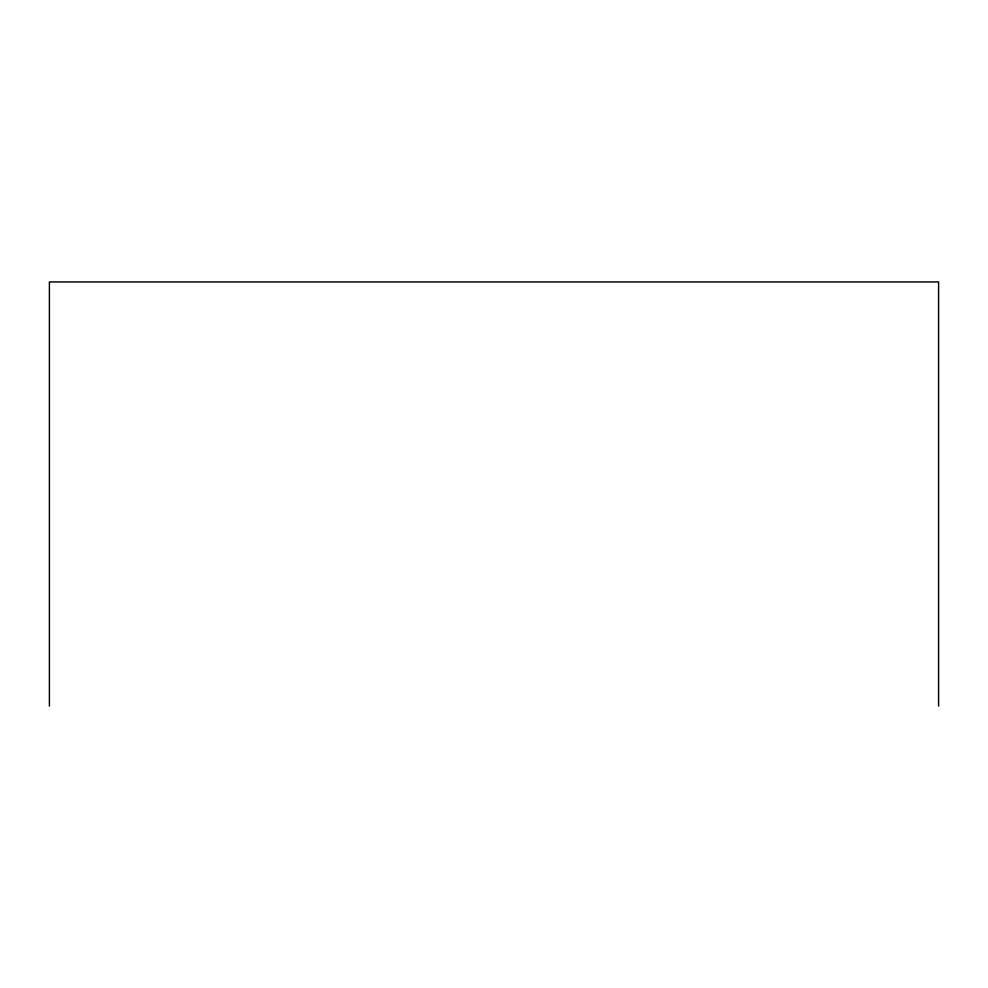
<?xml version="1.0" encoding="UTF-8"?>
<svg xmlns="http://www.w3.org/2000/svg" width="988" height="988" viewBox="0 0 988 988"><rect width="100%" height="100%" fill="white"/><g stroke="black" fill="none" stroke-linecap="round" stroke-linejoin="round"><path stroke-width="1.48" d="M938.6 706.062L938.6 281.938L49.4 281.938L49.4 706.062"/></g></svg>
